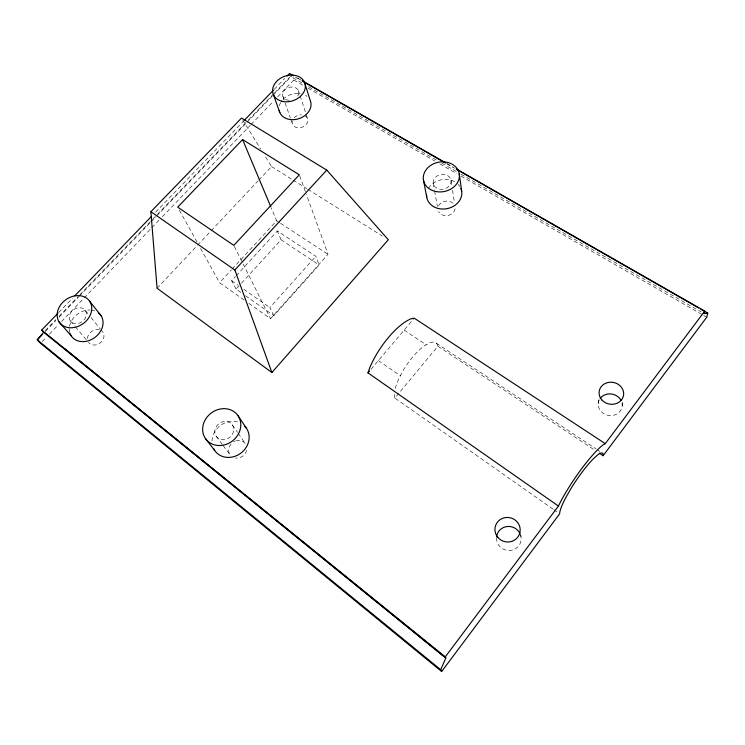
<?xml version="1.0" encoding="UTF-8"?>
<svg xmlns="http://www.w3.org/2000/svg" width="745" height="745" viewBox="0 0 745 745"><rect width="100%" height="100%" fill="white"/><g stroke="black" fill="none" stroke-linecap="round" stroke-linejoin="round"><path stroke-width="0.56" stroke-dasharray="3.73 2.79" d="M598.207 403.576L598.645 397.821M622.215 405.848L622.783 401.248M553.032 509.142L394.859 398.053L437.902 346.192L595.395 450.585M370.963 369.362L413.522 319.018M248.83 303.364L270.528 318.692L328.033 254.324L306.381 194.417M245.524 295.737L273.871 315.684L319.149 264.997L315.833 256.308L277.326 230.969L236.277 275.687M273.871 315.684L269.867 307.555L315.833 256.308M240.793 292.413L236.072 289.079L240.728 283.985M241.501 283.137L281.089 239.815L277.326 230.969M236.072 289.079L231.63 280.753L235.504 276.535M244.118 300.03L219.589 282.7L231.313 269.969M232.095 269.122L276.656 220.762L271.273 207.939M157.074 288.231L196.81 245.99M197.602 245.142L210.323 231.63M211.114 230.782L258.003 180.933M258.804 180.085L271.515 166.573L264.913 155.891M42.158 341.657L46.19 337.466M49.412 334.114L58.287 324.885M61.518 321.533L151.058 228.464M151.859 227.625L159.123 220.082M162.354 216.73L250.273 125.328M251.084 124.49L273.666 101.013M277.699 96.822L293.837 80.05L292.915 77.219M58.641 312.528L72.367 298.317M155.519 212.232L243.522 121.128M274.197 89.363L284.692 78.495M45.287 330.575L55.773 319.707M58.995 316.355L79.156 295.458M79.966 294.62L151.757 220.194M152.557 219.356L156.59 215.175M157.4 214.346L247.74 120.69M248.541 119.852L273.545 93.926M274.356 93.088L290.485 76.362L302.591 83.31M45.324 331.451L55.81 320.574M59.041 317.23L78.411 297.134M79.221 296.305L150.248 222.643M151.049 221.805L155.891 216.786M156.701 215.948L246.288 123.037M247.098 122.199L272.121 96.254M272.921 95.416L291.491 76.167M297.618 78.113L301.66 80.423M447.13 163.677L453.193 167.141M295.318 77.061L301.371 80.525M446.581 163.649L454.646 168.268M308.644 86.783L437.781 160.846M441.813 163.155L456.946 171.834M460.978 174.153L701.092 311.857M293.837 80.05L303.904 85.843M307.936 88.152L434.819 161.041M439.857 163.937L456.974 173.771M461.006 176.081L702.693 314.912M703.699 315.498L706.726 317.23M271.515 166.573L292.133 179.48M293.111 180.094L306.856 188.708M307.834 189.323L382.436 236.063M276.656 220.762L279.561 222.662M280.53 223.295L328.033 254.324M281.089 239.815L319.149 264.997M436.309 343.184L595.935 448.844M596.903 449.486L599.809 451.405M404.144 330.119L426.196 344.805M378.385 360.58L400.391 375.75M231.63 280.753L238.158 285.326M243.755 289.246L269.867 307.555M553.973 509.813L557.763 512.467M70.235 320.834L74.602 325.975M75.338 326.832L86.262 339.683M85.405 310.553A9.164 7.348 -35.5 0 1 77.573 323.6A9.164 7.348 -35.5 0 1 70.524 312.993A9.164 7.348 -35.5 0 1 85.405 310.553L88.227 314.036M91.039 317.51L100.193 328.824M100.901 329.7L103.015 332.307A8.819 7.18 -36.1 0 1 99.7 343.296A8.819 7.18 -36.1 0 1 88.45 342.262M216.199 436.253L222.429 444.597M223.118 445.529L230.047 454.804A9.48 8.465 -38.4 0 1 231.09 444.02M232.282 424.79A9.871 8.716 -37.3 0 1 224.608 439.606A9.871 8.716 -37.3 0 1 215.892 427.267A9.871 8.716 -37.3 0 1 232.282 424.79L237.543 432.37M238.204 433.32L245.44 443.75A9.48 8.465 -38.4 0 0 235.83 440.9M242.721 119.992L260.713 149.102M179.377 210.174L197.248 242.414M200.601 248.458L219.589 282.7M234.321 246.409L242.6 262.929M243.112 263.963L270.528 318.692M299.695 175.904L305.99 193.327M282.97 96.692L290.327 117.924M290.699 118.986L292.534 124.285M298.41 90.517L299.797 94.792M300.142 95.863L305.701 112.97M306.046 114.041L307.434 118.315M496.245 537.853L496.636 540.023A12.376 11.976 20.5 0 0 511.806 550.21A12.376 11.976 20.5 0 0 520.457 534.752M433.245 183.298L434.419 189.91M434.614 191.009L437.371 206.44M451.032 180.309A9.024 7.431 -10.9 0 1 438.721 188.951A9.024 7.431 -10.9 0 1 436.672 176.239A9.024 7.431 -10.9 0 1 451.032 180.309L451.88 185.85M452.55 190.282L454.413 202.472M520.755 534.603L520.988 536.8M246.642 450.269A9.48 8.465 -38.4 0 1 235.727 458.11M233.604 441.906A9.48 8.465 -38.4 0 1 235.066 441.17M211.98 441.003A19.379 17.2 -37.8 0 1 239.182 422.527M437.902 346.192A34.903 11.743 -55.8 0 0 429.176 343.072L424.073 346.053A34.903 11.743 -55.8 0 0 402.011 372.491L398.109 380.332A34.903 11.743 -55.8 0 0 394.627 391.721M394.859 398.053A34.903 11.743 -55.8 0 1 394.431 393.574M87.463 338.584A8.819 7.18 -36.1 0 1 100.053 329.998M69.676 332.344A18.01 14.537 -35.8 0 1 69.266 328.396M69.499 326.338A18.01 14.537 -35.8 0 1 89.912 310.013M90.974 310.069A18.01 14.537 -35.8 0 1 94.978 310.944M428.45 188.494A17.731 14.714 -10.8 0 1 457.402 183.642M458.138 184.332A17.731 14.714 -10.8 0 1 459.982 186.678M455.102 208.814A8.689 7.264 -10.6 0 1 447.652 215.529A8.689 7.264 -10.6 0 1 438.535 211.552M438.554 205.974A8.689 7.264 -10.6 0 1 446.534 201.057A8.689 7.264 -10.6 0 1 454.506 205.099M289.079 100.268A8.316 6.426 -18.9 0 1 283.119 92.203A8.316 6.426 -18.9 0 1 294.936 87.482A8.316 6.426 -18.9 0 1 296.817 97.176M279.328 105.865A16.371 12.749 -18.9 0 1 280.697 102.493M283.035 99.402A16.371 12.749 -18.9 0 1 301.11 93.721M305.534 95.369A16.371 12.749 -18.9 0 1 307.024 96.375M305.161 115.838A8.027 6.314 -18.9 0 1 306.735 123.828A8.027 6.314 -18.9 0 1 297.143 127.674A8.027 6.314 -18.9 0 1 292.282 120.997M294.079 117.794A8.027 6.314 -18.9 0 1 301.511 114.823M621.982 403.008A12.069 10.812 11 0 1 608.404 415.421A12.069 10.812 11 0 1 599.678 399.134"/><path stroke-width="1.12" d="M456.219 168.882L704.733 311.103L704.118 313.589L707.75 313.151L706.726 317.23L603.124 455.707A37.716 6.528 -56 0 0 597.62 454.944L593.234 458.911A37.716 6.528 -56 0 0 570.94 488.618L566.237 496.775A37.716 6.528 -56 0 0 559.653 513.799L441.664 671.515L40.547 343.333L37.25 339.822L43.676 332.251L41.692 330.082L57.831 313.366M441.664 671.515L440.723 669.736L445.827 658.012L445.277 656.866L558.443 506.051L367.993 372.873L369.688 367.881A46.069 16.483 -55.8 0 1 411.296 318.711L414.248 318.171L605.275 443.638L704.733 311.103M558.443 506.051L560.929 501.022A50.306 8.716 -56 0 1 603.068 444.895L605.275 443.638M367.993 372.873L369.473 371.122M271.878 372.528L388.331 239.75L326.766 170.111L241.52 118.055L150.881 211.72L157.074 288.231L271.878 372.528L234.852 269.997L150.881 211.72M234.852 269.997L326.766 170.111M242.591 139.557L177.701 207.157L233.8 245.375L299.304 174.814L242.591 139.557L270.826 206.868M74.789 295.812L151.486 216.404M244.323 120.29L273.387 90.201M287.114 75.99L289.535 73.485L293.577 75.794M42.093 334.803L37.25 339.822L440.723 669.736M302.666 81L445.11 162.522M302.377 81.103L445.566 163.071M456.666 169.422L698.67 307.955M700.691 309.11L707.75 313.151M599.259 453.146L603.124 455.707M41.692 330.082L445.277 656.866M64.433 348.492L445.827 658.012L43.676 332.251M59.097 321.952L71.213 335.855M89.67 301.259A18.457 14.76 -35.4 0 1 73.96 327.53A18.457 14.76 -35.4 0 1 59.712 306.307A18.457 14.76 -35.4 0 1 89.67 301.259L100.994 315.601M205.424 438.507L214.718 450.529M237.841 415.421A19.901 17.535 -37.1 0 1 222.485 445.287A19.901 17.535 -37.1 0 1 204.828 420.562A19.901 17.535 -37.1 0 1 237.841 415.421L246.241 427.984M273.387 94.568L279.813 112.523M304.454 82.146L310.171 100.361A16.371 12.749 -18.9 0 1 298.829 118.697A16.371 12.749 -18.9 0 1 279.17 110.39M423.411 179.778L426.708 197.025M459.237 173.734A18.169 14.928 -11 0 1 434.521 191.204A18.169 14.928 -11 0 1 430.275 165.688A18.169 14.928 -11 0 1 459.237 173.734L461.686 191.186M244.807 426.261A19.379 17.2 -37.8 0 1 240.421 453.481A19.379 17.2 -37.8 0 1 213.582 448.583M98.396 312.835A18.01 14.537 -35.8 0 1 94.643 337.634A18.01 14.537 -35.8 0 1 69.956 333.266M460.876 188.401A17.731 14.714 -10.8 0 1 447.065 208.647A17.731 14.714 -10.8 0 1 426.578 195.106M496.57 536.894A12.376 11.976 20.5 0 1 520.066 533.774M600.219 398.351A12.069 10.812 11 0 1 620.957 400.288M281.768 101.227A16.744 12.889 -18.9 0 0 305.31 85.405A16.744 12.889 -18.9 0 0 279.813 78.709A16.744 12.889 -18.9 0 0 281.768 101.227M497.772 537.285A12.665 12.227 17.4 0 0 519.367 534.314A12.665 12.227 17.4 0 0 505.548 517.57A12.665 12.227 17.4 0 0 497.772 537.285M602.165 400.27A12.348 11.017 10.1 0 0 623.043 397.16A12.348 11.017 10.1 0 0 608.889 382.343A12.348 11.017 10.1 0 0 602.165 400.27"/></g></svg>
